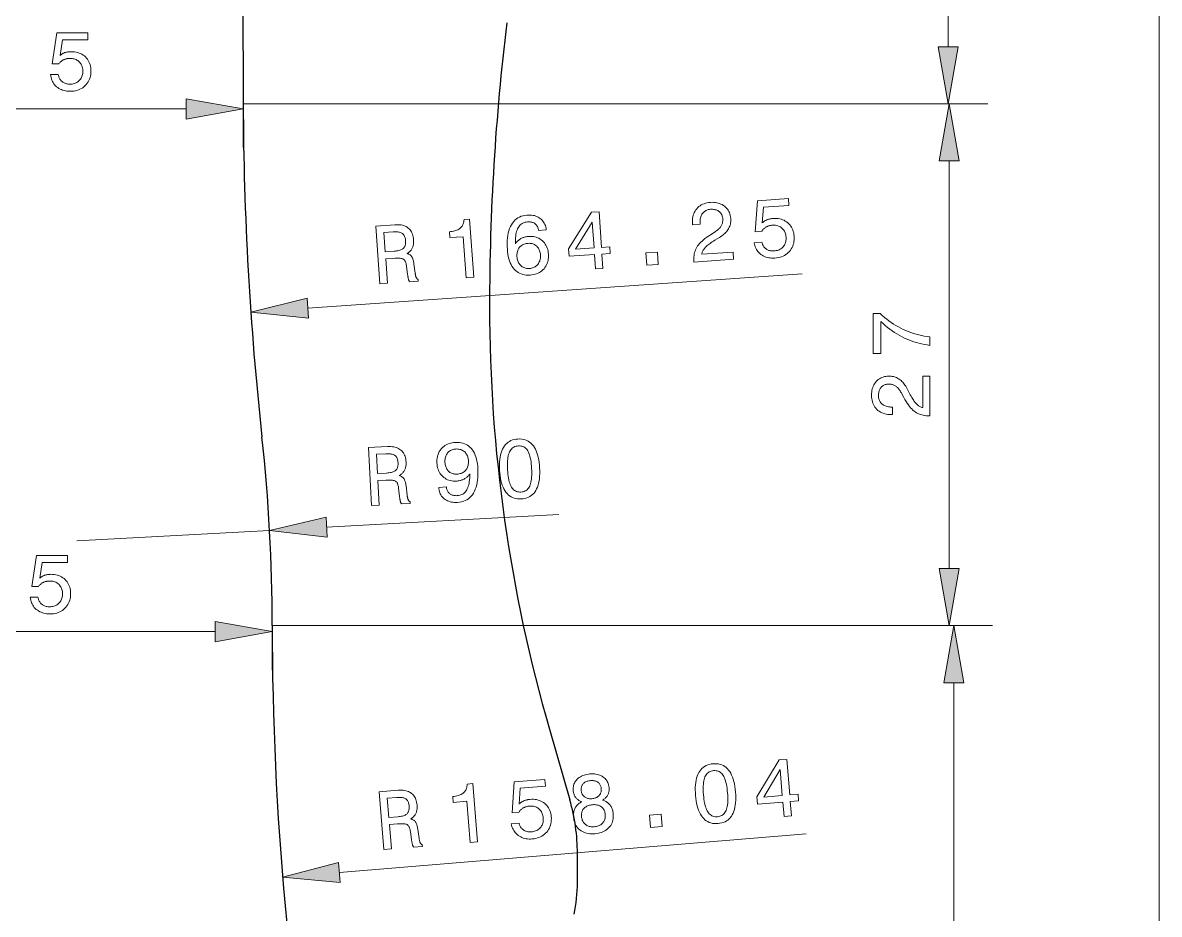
# Model space of a CAD drawing. Extents: x 0 to 297, y 0 to 543.
# Drawn here: x 159.7 to 218.5, y 165.9 to 212 of the extents above; entities that cross this region are included whole.
import ezdxf

# ---------------------------------------------------------------- set-up
doc = ezdxf.new("R2010")
doc.units = 0

msp = doc.modelspace()

# ---------------------------------------------------------------- linework, layer by layer
at = {"color": 7, "lineweight": 13}
for p, q in [((218.505, 137.787), (218.505, 351.878)), ((207.58, 210.787), (207.58, 274.878)), ((171.088, 207.832), (209.58, 207.832)), ((171.088, 207.832), (209.63, 207.832)), ((140.543, 207.564), (168.134, 207.564)), ((207.63, 183.787), (207.63, 204.878)), ((174.428, 197.256), (200.027, 199.032)), ((172.588, 180.832), (209.872, 180.832)), ((172.588, 180.832), (209.63, 180.832)), ((139.043, 180.52), (169.634, 180.52)), ((207.872, 145.787), (207.872, 177.878)), ((176.07, 168.05), (200.229, 170.048))]:
    msp.add_line(p, q, dxfattribs=at)
at = {"color": 7, "lineweight": 30}
msp.add_line((170.838, 277.832), (171.088, 207.832), dxfattribs=at)
at = {"color": 7, "lineweight": 13, "ltscale": 0.056699}
msp.add_line((171.088, 207.832), (171.088, 205.564), dxfattribs=at)
at = {"color": 7, "lineweight": 13, "ltscale": 0.30114}
msp.add_line((175.403, 185.919), (187.431, 186.579), dxfattribs=at)
at = {"color": 7, "lineweight": 13, "ltscale": 0.25}
msp.add_line((162.468, 185.21), (172.453, 185.758), dxfattribs=at)
at = {"color": 7, "lineweight": 13, "ltscale": 0.057806}
msp.add_line((172.588, 180.832), (172.588, 178.52), dxfattribs=at)
at = {"color": 7, "lineweight": 30, "ltscale": 0.095312}
msp.add_line((186.936, 175.472), (187.995, 171.81), dxfattribs=at)
at = {"color": 7, "lineweight": 30, "ltscale": 0.0375}
msp.add_line((188.388, 167.532), (188.388, 169.032), dxfattribs=at)
at = {"color": 7, "lineweight": 13}
for points in [[(161.115, 209.346), (161.516, 209.346), (161.524, 209.301), (161.535, 209.257), (161.548, 209.215), (161.564, 209.176), (161.582, 209.138), (161.603, 209.102), (161.626, 209.069), (161.652, 209.037), (161.68, 209.008), (161.711, 208.981), (161.743, 208.956), (161.778, 208.933), (161.814, 208.913), (161.852, 208.896), (161.892, 208.882), (161.933, 208.87), (161.976, 208.861), (162.021, 208.854), (162.068, 208.85), (162.116, 208.849), (162.176, 208.851), (162.232, 208.856), (162.287, 208.865), (162.339, 208.878), (162.388, 208.895), (162.436, 208.915), (162.481, 208.939), (162.523, 208.966), (162.563, 208.997), (162.601, 209.032), (162.636, 209.07), (162.667, 209.11), (162.695, 209.153), (162.719, 209.198), (162.739, 209.245), (162.755, 209.294), (162.768, 209.346), (162.777, 209.4), (162.783, 209.456), (162.785, 209.515), (162.783, 209.575), (162.777, 209.632), (162.768, 209.687), (162.756, 209.74), (162.739, 209.79), (162.719, 209.837), (162.696, 209.882), (162.669, 209.925), (162.638, 209.965), (162.603, 210.002), (162.566, 210.036), (162.526, 210.067), (162.483, 210.094), (162.438, 210.118), (162.391, 210.138), (162.341, 210.154), (162.289, 210.167), (162.234, 210.176), (162.176, 210.182), (162.116, 210.183), (162.082, 210.183), (162.048, 210.181), (162.014, 210.177), (161.981, 210.172), (161.949, 210.166), (161.917, 210.158), (161.886, 210.149), (161.856, 210.139), (161.826, 210.127), (161.797, 210.114), (161.769, 210.099), (161.741, 210.083), (161.714, 210.066), (161.687, 210.047), (161.662, 210.027), (161.637, 210.006), (161.613, 209.983), (161.59, 209.959), (161.567, 209.934), (161.545, 209.907), (161.201, 209.907), (161.438, 211.497), (163.04, 211.497), (163.04, 211.143), (161.726, 211.143), (161.606, 210.335), (161.628, 210.354), (161.651, 210.371), (161.674, 210.388), (161.699, 210.404), (161.724, 210.419), (161.749, 210.433), (161.776, 210.446), (161.803, 210.458), (161.831, 210.469), (161.86, 210.48), (161.89, 210.489), (161.92, 210.497), (161.951, 210.505), (161.982, 210.511), (162.013, 210.517), (162.046, 210.521), (162.078, 210.525), (162.112, 210.527), (162.145, 210.529), (162.18, 210.529), (162.27, 210.526), (162.357, 210.518), (162.44, 210.504), (162.52, 210.485), (162.596, 210.461), (162.669, 210.43), (162.738, 210.395), (162.803, 210.354), (162.865, 210.307), (162.923, 210.255), (162.976, 210.199), (163.024, 210.139), (163.066, 210.075), (163.103, 210.008), (163.134, 209.938), (163.159, 209.865), (163.179, 209.788), (163.193, 209.707), (163.201, 209.623), (163.204, 209.536), (163.201, 209.443), (163.192, 209.354), (163.177, 209.269), (163.157, 209.187), (163.13, 209.109), (163.097, 209.034), (163.058, 208.963), (163.013, 208.895), (162.963, 208.831), (162.906, 208.771), (162.845, 208.715), (162.779, 208.665), (162.711, 208.621), (162.638, 208.583), (162.563, 208.551), (162.483, 208.525), (162.4, 208.504), (162.313, 208.49), (162.223, 208.481), (162.129, 208.478), (162.046, 208.48), (161.965, 208.487), (161.888, 208.499), (161.813, 208.516), (161.741, 208.538), (161.673, 208.564), (161.607, 208.595), (161.544, 208.631), (161.483, 208.672), (161.426, 208.717), (161.373, 208.766), (161.324, 208.819), (161.281, 208.874), (161.242, 208.933), (161.209, 208.994), (161.18, 209.058), (161.156, 209.126), (161.138, 209.196), (161.124, 209.27)], [(207.059, 210.787), (207.58, 207.832), (208.101, 210.787)], [(168.134, 207.043), (171.088, 207.564), (168.134, 208.085)], [(208.151, 204.878), (207.63, 207.832), (207.109, 204.878)], [(194.414, 199.645), (194.413, 199.657), (194.409, 199.745), (194.409, 199.83), (194.414, 199.912), (194.423, 199.991), (194.436, 200.068), (194.454, 200.143), (194.476, 200.214), (194.502, 200.283), (194.533, 200.349), (194.568, 200.413), (194.608, 200.476), (194.655, 200.539), (194.709, 200.602), (194.769, 200.666), (194.836, 200.729), (194.91, 200.794), (194.99, 200.859), (195.077, 200.924), (195.171, 200.989), (195.271, 201.055), (195.516, 201.211), (195.559, 201.239), (195.599, 201.268), (195.637, 201.297), (195.673, 201.327), (195.705, 201.357), (195.736, 201.387), (195.763, 201.418), (195.788, 201.449), (195.811, 201.481), (195.831, 201.513), (195.849, 201.546), (195.865, 201.58), (195.878, 201.614), (195.889, 201.65), (195.898, 201.687), (195.905, 201.724), (195.91, 201.762), (195.913, 201.802), (195.913, 201.842), (195.911, 201.883), (195.906, 201.93), (195.898, 201.974), (195.887, 202.017), (195.873, 202.057), (195.856, 202.095), (195.835, 202.131), (195.811, 202.166), (195.785, 202.198), (195.755, 202.228), (195.722, 202.256), (195.686, 202.281), (195.648, 202.303), (195.609, 202.323), (195.567, 202.339), (195.523, 202.352), (195.478, 202.362), (195.43, 202.369), (195.38, 202.373), (195.329, 202.374), (195.275, 202.372), (195.222, 202.366), (195.172, 202.357), (195.124, 202.344), (195.078, 202.328), (195.036, 202.308), (194.995, 202.285), (194.958, 202.258), (194.923, 202.228), (194.89, 202.194), (194.86, 202.157), (194.833, 202.116), (194.809, 202.073), (194.789, 202.028), (194.771, 201.98), (194.758, 201.929), (194.747, 201.876), (194.74, 201.82), (194.736, 201.761), (194.736, 201.7), (194.739, 201.637), (194.741, 201.601), (194.35, 201.574), (194.346, 201.635), (194.342, 201.728), (194.344, 201.817), (194.351, 201.903), (194.365, 201.985), (194.383, 202.064), (194.408, 202.139), (194.438, 202.21), (194.474, 202.278), (194.516, 202.343), (194.563, 202.404), (194.615, 202.46), (194.671, 202.511), (194.732, 202.557), (194.797, 202.598), (194.865, 202.633), (194.939, 202.663), (195.016, 202.688), (195.098, 202.707), (195.183, 202.722), (195.273, 202.731), (195.36, 202.734), (195.444, 202.733), (195.525, 202.726), (195.602, 202.714), (195.677, 202.697), (195.749, 202.675), (195.817, 202.647), (195.883, 202.615), (195.945, 202.577), (196.005, 202.534), (196.06, 202.487), (196.11, 202.436), (196.155, 202.382), (196.194, 202.325), (196.229, 202.264), (196.258, 202.2), (196.281, 202.132), (196.3, 202.06), (196.314, 201.986), (196.322, 201.907), (196.324, 201.846), (196.324, 201.786), (196.32, 201.728), (196.312, 201.671), (196.302, 201.615), (196.288, 201.56), (196.271, 201.507), (196.25, 201.455), (196.226, 201.404), (196.199, 201.355), (196.169, 201.307), (196.135, 201.259), (196.098, 201.213), (196.057, 201.168), (196.013, 201.124), (195.965, 201.081), (195.914, 201.039), (195.859, 200.997), (195.801, 200.957), (195.739, 200.918), (195.496, 200.772), (195.429, 200.73), (195.365, 200.689), (195.306, 200.65), (195.251, 200.611), (195.199, 200.573), (195.152, 200.536), (195.109, 200.5), (195.07, 200.465), (195.034, 200.431), (195.003, 200.398), (194.975, 200.365), (194.949, 200.332), (194.925, 200.298), (194.904, 200.264), (194.884, 200.229), (194.867, 200.193), (194.852, 200.157), (194.839, 200.12), (194.828, 200.083), (194.819, 200.045), (196.443, 200.158), (196.469, 199.787)], [(197.533, 200.645), (197.933, 200.673), (197.945, 200.628), (197.959, 200.585), (197.975, 200.544), (197.993, 200.506), (198.014, 200.47), (198.037, 200.436), (198.063, 200.404), (198.09, 200.374), (198.121, 200.347), (198.153, 200.322), (198.187, 200.299), (198.223, 200.279), (198.261, 200.262), (198.3, 200.247), (198.34, 200.236), (198.383, 200.227), (198.426, 200.22), (198.472, 200.217), (198.518, 200.216), (198.567, 200.218), (198.626, 200.224), (198.682, 200.234), (198.736, 200.247), (198.787, 200.263), (198.835, 200.283), (198.881, 200.306), (198.924, 200.333), (198.965, 200.364), (199.003, 200.397), (199.038, 200.435), (199.07, 200.475), (199.098, 200.517), (199.123, 200.561), (199.144, 200.608), (199.16, 200.656), (199.174, 200.707), (199.183, 200.759), (199.188, 200.814), (199.19, 200.87), (199.188, 200.929), (199.182, 200.989), (199.172, 201.046), (199.159, 201.1), (199.143, 201.151), (199.123, 201.2), (199.1, 201.246), (199.074, 201.289), (199.043, 201.33), (199.01, 201.367), (198.973, 201.402), (198.933, 201.434), (198.891, 201.462), (198.847, 201.486), (198.8, 201.507), (198.752, 201.523), (198.701, 201.536), (198.648, 201.545), (198.592, 201.55), (198.534, 201.552), (198.475, 201.55), (198.44, 201.546), (198.406, 201.542), (198.373, 201.536), (198.341, 201.529), (198.309, 201.521), (198.278, 201.511), (198.247, 201.5), (198.218, 201.487), (198.189, 201.473), (198.161, 201.458), (198.133, 201.442), (198.107, 201.424), (198.081, 201.405), (198.056, 201.384), (198.032, 201.362), (198.009, 201.339), (197.986, 201.315), (197.964, 201.29), (197.944, 201.263), (197.924, 201.235), (197.581, 201.211), (197.706, 202.813), (199.305, 202.924), (199.329, 202.57), (198.019, 202.48), (197.955, 201.666), (197.976, 201.686), (197.997, 201.705), (198.019, 201.723), (198.042, 201.741), (198.066, 201.757), (198.091, 201.773), (198.117, 201.788), (198.143, 201.802), (198.17, 201.815), (198.199, 201.827), (198.227, 201.839), (198.257, 201.849), (198.287, 201.859), (198.317, 201.867), (198.349, 201.875), (198.381, 201.882), (198.413, 201.887), (198.446, 201.892), (198.48, 201.896), (198.514, 201.899), (198.604, 201.902), (198.692, 201.9), (198.776, 201.892), (198.856, 201.879), (198.934, 201.859), (199.009, 201.834), (199.08, 201.804), (199.148, 201.767), (199.213, 201.725), (199.274, 201.677), (199.331, 201.624), (199.383, 201.568), (199.43, 201.507), (199.471, 201.443), (199.507, 201.376), (199.537, 201.304), (199.562, 201.228), (199.582, 201.149), (199.596, 201.066), (199.605, 200.979), (199.608, 200.887), (199.605, 200.797), (199.596, 200.711), (199.581, 200.628), (199.56, 200.548), (199.532, 200.471), (199.498, 200.397), (199.458, 200.327), (199.412, 200.259), (199.36, 200.195), (199.302, 200.135), (199.241, 200.081), (199.176, 200.033), (199.106, 199.989), (199.033, 199.952), (198.955, 199.92), (198.874, 199.894), (198.788, 199.873), (198.699, 199.858), (198.605, 199.849), (198.522, 199.846), (198.441, 199.847), (198.363, 199.854), (198.287, 199.865), (198.214, 199.882), (198.144, 199.903), (198.076, 199.93), (198.01, 199.961), (197.948, 199.998), (197.887, 200.039), (197.831, 200.085), (197.779, 200.133), (197.731, 200.186), (197.689, 200.241), (197.651, 200.3), (197.618, 200.363), (197.59, 200.428), (197.566, 200.497), (197.548, 200.57)], [(182.626, 198.827), (182.478, 200.955), (181.78, 200.907), (181.759, 201.212), (181.833, 201.22), (181.904, 201.23), (181.971, 201.242), (182.033, 201.257), (182.091, 201.274), (182.146, 201.293), (182.196, 201.315), (182.241, 201.339), (182.283, 201.365), (182.321, 201.394), (182.355, 201.425), (182.386, 201.459), (182.413, 201.497), (182.437, 201.537), (182.458, 201.581), (182.476, 201.628), (182.491, 201.678), (182.502, 201.73), (182.511, 201.787), (182.516, 201.846), (182.808, 201.866), (183.017, 198.854)], [(186.775, 201.309), (186.38, 201.281), (186.371, 201.326), (186.36, 201.369), (186.346, 201.41), (186.331, 201.448), (186.313, 201.483), (186.294, 201.517), (186.272, 201.548), (186.248, 201.576), (186.222, 201.602), (186.193, 201.626), (186.163, 201.648), (186.13, 201.667), (186.096, 201.683), (186.06, 201.696), (186.022, 201.707), (185.982, 201.716), (185.941, 201.721), (185.897, 201.724), (185.851, 201.725), (185.804, 201.723), (185.74, 201.716), (185.68, 201.704), (185.623, 201.686), (185.569, 201.663), (185.519, 201.636), (185.472, 201.603), (185.429, 201.564), (185.389, 201.521), (185.353, 201.473), (185.32, 201.419), (185.29, 201.36), (185.264, 201.296), (185.241, 201.226), (185.222, 201.151), (185.205, 201.071), (185.192, 200.985), (185.182, 200.894), (185.176, 200.798), (185.173, 200.696), (185.173, 200.589), (185.196, 200.622), (185.221, 200.654), (185.247, 200.684), (185.274, 200.713), (185.303, 200.741), (185.333, 200.767), (185.363, 200.791), (185.396, 200.814), (185.429, 200.836), (185.464, 200.856), (185.499, 200.875), (185.536, 200.892), (185.574, 200.907), (185.612, 200.921), (185.652, 200.933), (185.693, 200.943), (185.734, 200.952), (185.777, 200.959), (185.82, 200.965), (185.865, 200.969), (185.948, 200.972), (186.029, 200.969), (186.107, 200.961), (186.182, 200.947), (186.254, 200.927), (186.324, 200.902), (186.39, 200.871), (186.454, 200.834), (186.515, 200.792), (186.573, 200.744), (186.628, 200.691), (186.677, 200.635), (186.721, 200.574), (186.76, 200.51), (186.794, 200.442), (186.823, 200.37), (186.847, 200.294), (186.866, 200.215), (186.88, 200.131), (186.888, 200.044), (186.892, 199.956), (186.889, 199.872), (186.881, 199.79), (186.866, 199.711), (186.846, 199.635), (186.82, 199.562), (186.788, 199.492), (186.751, 199.425), (186.707, 199.361), (186.658, 199.3), (186.604, 199.243), (186.546, 199.192), (186.484, 199.145), (186.418, 199.104), (186.348, 199.069), (186.275, 199.038), (186.197, 199.013), (186.116, 198.994), (186.031, 198.979), (185.942, 198.97), (185.839, 198.967), (185.741, 198.971), (185.646, 198.983), (185.557, 199.002), (185.471, 199.029), (185.391, 199.064), (185.314, 199.106), (185.242, 199.156), (185.174, 199.213), (185.111, 199.278), (185.053, 199.351), (185, 199.43), (184.951, 199.516), (184.909, 199.609), (184.871, 199.708), (184.838, 199.815), (184.81, 199.928), (184.788, 200.048), (184.771, 200.175), (184.759, 200.309), (184.751, 200.466), (184.749, 200.616), (184.754, 200.76), (184.766, 200.897), (184.784, 201.026), (184.808, 201.149), (184.839, 201.266), (184.876, 201.375), (184.92, 201.478), (184.97, 201.573), (185.026, 201.661), (185.088, 201.741), (185.155, 201.812), (185.227, 201.874), (185.304, 201.928), (185.387, 201.974), (185.476, 202.011), (185.57, 202.04), (185.669, 202.06), (185.773, 202.072), (185.857, 202.075), (185.938, 202.074), (186.015, 202.069), (186.089, 202.059), (186.159, 202.044), (186.226, 202.025), (186.29, 202.001), (186.351, 201.972), (186.408, 201.939), (186.462, 201.902), (186.513, 201.86), (186.559, 201.814), (186.601, 201.765), (186.638, 201.711), (186.672, 201.654), (186.701, 201.592), (186.726, 201.527), (186.747, 201.458), (186.763, 201.385)], [(189.32, 199.291), (189.269, 200.032), (187.954, 199.941), (187.928, 200.319), (189.113, 202.217), (189.504, 202.244), (189.632, 200.404), (190.059, 200.433), (190.083, 200.088), (189.656, 200.059), (189.707, 199.318)], [(178.152, 198.517), (177.944, 201.505), (178.943, 201.575), (179.03, 201.578), (179.112, 201.578), (179.191, 201.572), (179.265, 201.562), (179.336, 201.547), (179.403, 201.528), (179.466, 201.504), (179.525, 201.475), (179.58, 201.442), (179.631, 201.404), (179.678, 201.361), (179.721, 201.314), (179.76, 201.263), (179.794, 201.208), (179.823, 201.148), (179.849, 201.084), (179.87, 201.016), (179.886, 200.944), (179.899, 200.867), (179.907, 200.786), (179.909, 200.737), (179.909, 200.69), (179.907, 200.644), (179.904, 200.6), (179.897, 200.557), (179.889, 200.515), (179.879, 200.475), (179.867, 200.436), (179.852, 200.398), (179.836, 200.362), (179.817, 200.327), (179.796, 200.294), (179.774, 200.262), (179.749, 200.232), (179.722, 200.203), (179.694, 200.176), (179.663, 200.15), (179.63, 200.125), (179.595, 200.102), (179.558, 200.081), (179.591, 200.072), (179.622, 200.063), (179.651, 200.051), (179.678, 200.039), (179.704, 200.025), (179.728, 200.01), (179.75, 199.994), (179.77, 199.976), (179.788, 199.957), (179.805, 199.936), (179.82, 199.914), (179.835, 199.887), (179.849, 199.858), (179.862, 199.825), (179.874, 199.788), (179.885, 199.748), (179.896, 199.705), (179.905, 199.658), (179.914, 199.608), (179.922, 199.555), (179.988, 199.071), (179.992, 199.04), (179.997, 199.012), (180.002, 198.984), (180.007, 198.959), (180.012, 198.935), (180.018, 198.913), (180.024, 198.893), (180.03, 198.874), (180.037, 198.858), (180.044, 198.842), (180.051, 198.828), (180.059, 198.815), (180.067, 198.803), (180.076, 198.791), (180.086, 198.78), (180.096, 198.77), (180.107, 198.761), (180.119, 198.752), (180.131, 198.744), (180.144, 198.737), (180.15, 198.655), (179.697, 198.624), (179.691, 198.634), (179.685, 198.644), (179.678, 198.656), (179.672, 198.669), (179.666, 198.683), (179.661, 198.697), (179.655, 198.713), (179.649, 198.729), (179.644, 198.747), (179.639, 198.766), (179.634, 198.785), (179.629, 198.807), (179.624, 198.829), (179.619, 198.853), (179.614, 198.878), (179.61, 198.905), (179.605, 198.933), (179.6, 198.962), (179.596, 198.992), (179.591, 199.024), (179.544, 199.41), (179.535, 199.466), (179.526, 199.518), (179.515, 199.566), (179.502, 199.609), (179.488, 199.649), (179.473, 199.684), (179.456, 199.715), (179.438, 199.741), (179.418, 199.764), (179.397, 199.782), (179.372, 199.797), (179.341, 199.81), (179.304, 199.821), (179.261, 199.83), (179.212, 199.836), (179.156, 199.84), (179.095, 199.842), (179.027, 199.842), (178.954, 199.839), (178.874, 199.835), (178.464, 199.806), (178.551, 198.544)], [(178.857, 201.201), (178.369, 201.167), (178.438, 200.172), (178.899, 200.204), (178.967, 200.21), (179.03, 200.218), (179.09, 200.228), (179.145, 200.24), (179.195, 200.254), (179.241, 200.27), (179.283, 200.288), (179.32, 200.308), (179.352, 200.33), (179.381, 200.354), (179.405, 200.38), (179.427, 200.41), (179.446, 200.442), (179.462, 200.477), (179.474, 200.515), (179.484, 200.556), (179.491, 200.6), (179.494, 200.646), (179.495, 200.696), (179.493, 200.748), (179.488, 200.8), (179.481, 200.848), (179.471, 200.893), (179.458, 200.935), (179.443, 200.973), (179.425, 201.009), (179.405, 201.041), (179.383, 201.07), (179.358, 201.096), (179.33, 201.118), (179.299, 201.138), (179.265, 201.155), (179.227, 201.17), (179.185, 201.182), (179.139, 201.192), (179.09, 201.199), (179.037, 201.203), (178.981, 201.205), (178.921, 201.204)], [(188.292, 200.311), (189.245, 200.377), (189.152, 201.716)], [(186.472, 200.011), (186.467, 200.068), (186.458, 200.123), (186.446, 200.175), (186.431, 200.224), (186.413, 200.271), (186.392, 200.315), (186.368, 200.357), (186.341, 200.396), (186.311, 200.433), (186.278, 200.467), (186.242, 200.498), (186.205, 200.525), (186.165, 200.548), (186.124, 200.568), (186.082, 200.585), (186.037, 200.597), (185.991, 200.606), (185.942, 200.612), (185.893, 200.614), (185.841, 200.612), (185.783, 200.606), (185.729, 200.597), (185.677, 200.585), (185.628, 200.569), (185.581, 200.55), (185.538, 200.528), (185.497, 200.503), (185.459, 200.474), (185.424, 200.443), (185.391, 200.407), (185.362, 200.369), (185.336, 200.329), (185.314, 200.286), (185.295, 200.241), (185.28, 200.194), (185.268, 200.144), (185.26, 200.092), (185.256, 200.038), (185.254, 199.982), (185.257, 199.923), (185.263, 199.864), (185.271, 199.808), (185.283, 199.754), (185.299, 199.704), (185.317, 199.656), (185.338, 199.61), (185.363, 199.568), (185.39, 199.528), (185.421, 199.491), (185.455, 199.457), (185.492, 199.425), (185.53, 199.398), (185.571, 199.374), (185.614, 199.354), (185.659, 199.338), (185.705, 199.325), (185.755, 199.316), (185.806, 199.31), (185.859, 199.309), (185.914, 199.311), (185.967, 199.316), (186.017, 199.325), (186.065, 199.338), (186.111, 199.354), (186.155, 199.373), (186.196, 199.396), (186.235, 199.423), (186.272, 199.453), (186.306, 199.486), (186.338, 199.523), (186.367, 199.563), (186.393, 199.605), (186.415, 199.648), (186.434, 199.694), (186.449, 199.742), (186.46, 199.792), (186.469, 199.843), (186.473, 199.897), (186.474, 199.953)], [(191.976, 199.476), (191.932, 200.117), (192.527, 200.159), (192.572, 199.517)], [(174.392, 197.776), (171.481, 197.051), (174.464, 196.736)], [(206.63, 195.331), (206.486, 195.352), (206.345, 195.378), (206.205, 195.407), (206.067, 195.441), (205.932, 195.479), (205.798, 195.52), (205.667, 195.566), (205.537, 195.616), (205.409, 195.67), (205.284, 195.728), (205.16, 195.791), (205.037, 195.858), (204.915, 195.929), (204.794, 196.006), (204.674, 196.086), (204.556, 196.172), (204.438, 196.262), (204.321, 196.357), (204.206, 196.456), (204.092, 196.56), (204.092, 194.92), (203.697, 194.92), (203.697, 196.975), (204.056, 196.975), (204.168, 196.875), (204.282, 196.779), (204.397, 196.687), (204.514, 196.599), (204.633, 196.516), (204.754, 196.436), (204.876, 196.361), (205, 196.29), (205.126, 196.224), (205.253, 196.161), (205.382, 196.103), (205.513, 196.049), (205.646, 195.999), (205.781, 195.954), (205.918, 195.912), (206.056, 195.875), (206.197, 195.842), (206.339, 195.813), (206.484, 195.788), (206.63, 195.767)], [(206.63, 191.679), (206.617, 191.679), (206.53, 191.681), (206.445, 191.688), (206.363, 191.698), (206.285, 191.712), (206.209, 191.731), (206.136, 191.754), (206.066, 191.781), (205.999, 191.812), (205.935, 191.847), (205.874, 191.886), (205.814, 191.931), (205.755, 191.982), (205.696, 192.04), (205.636, 192.105), (205.577, 192.176), (205.518, 192.254), (205.459, 192.338), (205.4, 192.43), (205.341, 192.528), (205.283, 192.632), (205.144, 192.887), (205.118, 192.932), (205.093, 192.974), (205.066, 193.014), (205.039, 193.051), (205.012, 193.086), (204.983, 193.118), (204.954, 193.148), (204.925, 193.175), (204.895, 193.2), (204.864, 193.223), (204.833, 193.243), (204.8, 193.261), (204.766, 193.276), (204.732, 193.29), (204.696, 193.302), (204.659, 193.311), (204.621, 193.319), (204.582, 193.324), (204.542, 193.327), (204.501, 193.328), (204.454, 193.326), (204.409, 193.322), (204.366, 193.313), (204.325, 193.302), (204.285, 193.287), (204.248, 193.269), (204.212, 193.248), (204.178, 193.223), (204.146, 193.196), (204.116, 193.165), (204.088, 193.131), (204.063, 193.095), (204.041, 193.057), (204.022, 193.016), (204.006, 192.974), (203.993, 192.929), (203.982, 192.882), (203.975, 192.832), (203.971, 192.781), (203.969, 192.727), (203.971, 192.674), (203.977, 192.623), (203.986, 192.574), (203.999, 192.528), (204.016, 192.484), (204.036, 192.442), (204.06, 192.403), (204.088, 192.366), (204.12, 192.331), (204.155, 192.298), (204.193, 192.268), (204.235, 192.242), (204.279, 192.218), (204.325, 192.198), (204.375, 192.18), (204.427, 192.166), (204.483, 192.155), (204.541, 192.147), (204.601, 192.143), (204.665, 192.141), (204.701, 192.141), (204.701, 191.749), (204.64, 191.749), (204.547, 191.752), (204.458, 191.76), (204.373, 191.773), (204.292, 191.792), (204.215, 191.816), (204.141, 191.846), (204.072, 191.881), (204.007, 191.922), (203.945, 191.968), (203.888, 192.019), (203.835, 192.075), (203.788, 192.134), (203.747, 192.198), (203.711, 192.265), (203.68, 192.337), (203.655, 192.412), (203.636, 192.491), (203.622, 192.573), (203.614, 192.66), (203.611, 192.75), (203.613, 192.837), (203.621, 192.921), (203.633, 193.001), (203.65, 193.077), (203.673, 193.151), (203.7, 193.221), (203.732, 193.287), (203.769, 193.35), (203.811, 193.41), (203.858, 193.466), (203.908, 193.518), (203.962, 193.564), (204.019, 193.605), (204.079, 193.641), (204.143, 193.671), (204.209, 193.695), (204.278, 193.715), (204.351, 193.728), (204.426, 193.736), (204.505, 193.739), (204.566, 193.738), (204.626, 193.733), (204.684, 193.725), (204.74, 193.714), (204.795, 193.699), (204.849, 193.681), (204.901, 193.661), (204.951, 193.637), (205, 193.609), (205.048, 193.579), (205.094, 193.545), (205.138, 193.508), (205.182, 193.468), (205.224, 193.424), (205.265, 193.377), (205.305, 193.326), (205.343, 193.272), (205.381, 193.215), (205.417, 193.154), (205.451, 193.09), (205.58, 192.837), (205.617, 192.767), (205.654, 192.701), (205.689, 192.639), (205.724, 192.581), (205.759, 192.527), (205.792, 192.477), (205.825, 192.432), (205.857, 192.39), (205.889, 192.353), (205.919, 192.319), (205.95, 192.289), (205.982, 192.261), (206.014, 192.235), (206.047, 192.211), (206.08, 192.189), (206.114, 192.169), (206.149, 192.152), (206.185, 192.136), (206.222, 192.123), (206.259, 192.112), (206.259, 193.739), (206.63, 193.739)], [(177.728, 187.048), (177.564, 190.04), (178.564, 190.094), (178.65, 190.097), (178.733, 190.095), (178.811, 190.088), (178.886, 190.077), (178.956, 190.061), (179.023, 190.041), (179.085, 190.016), (179.144, 189.986), (179.199, 189.952), (179.249, 189.913), (179.296, 189.87), (179.338, 189.823), (179.376, 189.771), (179.409, 189.715), (179.438, 189.655), (179.462, 189.591), (179.482, 189.523), (179.498, 189.45), (179.509, 189.373), (179.516, 189.292), (179.517, 189.243), (179.517, 189.196), (179.514, 189.15), (179.51, 189.106), (179.503, 189.063), (179.494, 189.021), (179.484, 188.981), (179.471, 188.942), (179.456, 188.905), (179.439, 188.869), (179.419, 188.835), (179.398, 188.802), (179.375, 188.77), (179.35, 188.74), (179.323, 188.712), (179.294, 188.685), (179.263, 188.659), (179.229, 188.635), (179.194, 188.613), (179.157, 188.592), (179.19, 188.583), (179.22, 188.573), (179.249, 188.561), (179.276, 188.548), (179.302, 188.534), (179.325, 188.519), (179.347, 188.502), (179.367, 188.484), (179.385, 188.465), (179.402, 188.444), (179.417, 188.421), (179.431, 188.394), (179.444, 188.365), (179.457, 188.331), (179.469, 188.295), (179.479, 188.255), (179.489, 188.211), (179.498, 188.164), (179.506, 188.114), (179.514, 188.06), (179.572, 187.576), (179.576, 187.545), (179.58, 187.516), (179.585, 187.489), (179.589, 187.464), (179.595, 187.44), (179.6, 187.418), (179.606, 187.397), (179.612, 187.379), (179.618, 187.362), (179.624, 187.347), (179.631, 187.333), (179.639, 187.319), (179.647, 187.307), (179.656, 187.295), (179.666, 187.284), (179.676, 187.274), (179.687, 187.264), (179.698, 187.255), (179.71, 187.247), (179.723, 187.24), (179.728, 187.158), (179.275, 187.133), (179.269, 187.143), (179.263, 187.154), (179.257, 187.166), (179.251, 187.178), (179.245, 187.192), (179.239, 187.207), (179.234, 187.223), (179.229, 187.239), (179.224, 187.257), (179.219, 187.276), (179.214, 187.296), (179.209, 187.317), (179.205, 187.339), (179.2, 187.363), (179.196, 187.388), (179.191, 187.415), (179.187, 187.443), (179.183, 187.472), (179.179, 187.503), (179.175, 187.535), (179.133, 187.921), (179.125, 187.978), (179.117, 188.03), (179.106, 188.078), (179.094, 188.121), (179.081, 188.161), (179.066, 188.196), (179.05, 188.227), (179.032, 188.254), (179.013, 188.277), (178.992, 188.296), (178.967, 188.311), (178.936, 188.325), (178.899, 188.336), (178.856, 188.345), (178.807, 188.352), (178.752, 188.357), (178.69, 188.36), (178.623, 188.361), (178.549, 188.359), (178.469, 188.356), (178.059, 188.333), (178.128, 187.07)], [(181.208, 187.982), (181.603, 188.004), (181.609, 187.96), (181.618, 187.918), (181.628, 187.879), (181.642, 187.841), (181.658, 187.806), (181.676, 187.773), (181.697, 187.741), (181.721, 187.712), (181.747, 187.686), (181.775, 187.661), (181.806, 187.638), (181.839, 187.619), (181.873, 187.602), (181.91, 187.587), (181.948, 187.575), (181.988, 187.566), (182.031, 187.56), (182.075, 187.556), (182.121, 187.554), (182.168, 187.556), (182.232, 187.562), (182.293, 187.573), (182.35, 187.59), (182.404, 187.612), (182.455, 187.639), (182.502, 187.671), (182.546, 187.708), (182.586, 187.751), (182.623, 187.799), (182.657, 187.852), (182.687, 187.91), (182.714, 187.974), (182.738, 188.043), (182.759, 188.118), (182.777, 188.198), (182.791, 188.284), (182.802, 188.375), (182.81, 188.471), (182.815, 188.573), (182.816, 188.681), (182.792, 188.647), (182.767, 188.615), (182.741, 188.585), (182.713, 188.556), (182.684, 188.529), (182.654, 188.503), (182.623, 188.479), (182.591, 188.456), (182.557, 188.435), (182.523, 188.415), (182.487, 188.397), (182.45, 188.381), (182.412, 188.366), (182.374, 188.353), (182.334, 188.342), (182.294, 188.332), (182.253, 188.324), (182.21, 188.317), (182.167, 188.312), (182.123, 188.309), (182.039, 188.307), (181.959, 188.311), (181.881, 188.32), (181.806, 188.335), (181.734, 188.356), (181.665, 188.382), (181.599, 188.414), (181.535, 188.452), (181.475, 188.495), (181.418, 188.544), (181.364, 188.597), (181.316, 188.655), (181.272, 188.716), (181.234, 188.78), (181.201, 188.849), (181.173, 188.921), (181.151, 188.997), (181.133, 189.077), (181.12, 189.161), (181.113, 189.248), (181.111, 189.336), (181.115, 189.421), (181.124, 189.503), (181.14, 189.582), (181.161, 189.658), (181.188, 189.731), (181.221, 189.8), (181.259, 189.867), (181.304, 189.93), (181.354, 189.991), (181.409, 190.047), (181.468, 190.098), (181.531, 190.143), (181.597, 190.183), (181.667, 190.218), (181.741, 190.247), (181.819, 190.271), (181.9, 190.289), (181.985, 190.302), (182.075, 190.31), (182.177, 190.312), (182.275, 190.306), (182.369, 190.293), (182.458, 190.273), (182.542, 190.244), (182.622, 190.209), (182.698, 190.165), (182.769, 190.114), (182.836, 190.056), (182.898, 189.99), (182.955, 189.917), (183.007, 189.837), (183.053, 189.75), (183.095, 189.657), (183.131, 189.557), (183.162, 189.45), (183.188, 189.336), (183.209, 189.216), (183.224, 189.089), (183.234, 188.955), (183.24, 188.796), (183.239, 188.645), (183.232, 188.501), (183.219, 188.363), (183.199, 188.233), (183.173, 188.111), (183.141, 187.995), (183.102, 187.886), (183.057, 187.785), (183.006, 187.69), (182.948, 187.604), (182.885, 187.526), (182.817, 187.456), (182.743, 187.395), (182.664, 187.342), (182.579, 187.298), (182.488, 187.262), (182.392, 187.235), (182.291, 187.216), (182.183, 187.206), (182.1, 187.204), (182.02, 187.206), (181.943, 187.213), (181.869, 187.225), (181.798, 187.241), (181.731, 187.263), (181.667, 187.288), (181.606, 187.319), (181.548, 187.354), (181.493, 187.394), (181.443, 187.438), (181.397, 187.485), (181.356, 187.536), (181.32, 187.59), (181.289, 187.647), (181.263, 187.707), (181.242, 187.771), (181.226, 187.838), (181.214, 187.909)], [(184.357, 188.877), (184.352, 189.026), (184.352, 189.167), (184.358, 189.302), (184.37, 189.429), (184.387, 189.55), (184.41, 189.663), (184.439, 189.77), (184.473, 189.87), (184.513, 189.963), (184.559, 190.048), (184.611, 190.127), (184.667, 190.197), (184.729, 190.261), (184.796, 190.316), (184.869, 190.364), (184.946, 190.404), (185.029, 190.436), (185.118, 190.461), (185.211, 190.478), (185.31, 190.487), (185.41, 190.489), (185.506, 190.482), (185.596, 190.468), (185.683, 190.445), (185.765, 190.414), (185.842, 190.374), (185.914, 190.327), (185.983, 190.272), (186.046, 190.208), (186.105, 190.136), (186.16, 190.056), (186.209, 189.969), (186.254, 189.874), (186.293, 189.771), (186.328, 189.66), (186.359, 189.542), (186.384, 189.416), (186.404, 189.282), (186.42, 189.14), (186.431, 188.991), (186.436, 188.841), (186.436, 188.699), (186.431, 188.564), (186.419, 188.437), (186.402, 188.316), (186.379, 188.203), (186.351, 188.096), (186.317, 187.997), (186.277, 187.905), (186.232, 187.821), (186.181, 187.743), (186.125, 187.673), (186.063, 187.611), (185.996, 187.556), (185.924, 187.509), (185.846, 187.47), (185.762, 187.438), (185.674, 187.413), (185.58, 187.396), (185.48, 187.387), (185.381, 187.385), (185.286, 187.392), (185.195, 187.407), (185.109, 187.43), (185.028, 187.461), (184.951, 187.5), (184.878, 187.547), (184.809, 187.603), (184.745, 187.666), (184.686, 187.738), (184.631, 187.818), (184.581, 187.905), (184.536, 188), (184.496, 188.102), (184.46, 188.212), (184.43, 188.33), (184.404, 188.455), (184.384, 188.588), (184.368, 188.729)], [(184.77, 188.9), (184.778, 188.779), (184.789, 188.666), (184.802, 188.559), (184.818, 188.459), (184.837, 188.366), (184.859, 188.279), (184.883, 188.2), (184.91, 188.127), (184.939, 188.061), (184.971, 188.002), (185.006, 187.949), (185.044, 187.902), (185.086, 187.861), (185.13, 187.826), (185.177, 187.797), (185.228, 187.774), (185.281, 187.756), (185.338, 187.745), (185.398, 187.74), (185.461, 187.74), (185.523, 187.747), (185.583, 187.758), (185.638, 187.776), (185.689, 187.798), (185.737, 187.827), (185.781, 187.86), (185.821, 187.9), (185.857, 187.944), (185.889, 187.995), (185.918, 188.05), (185.942, 188.112), (185.964, 188.181), (185.982, 188.256), (185.997, 188.338), (186.009, 188.426), (186.017, 188.521), (186.022, 188.623), (186.023, 188.731), (186.021, 188.846), (186.016, 188.968), (186.008, 189.09), (185.997, 189.205), (185.984, 189.313), (185.968, 189.414), (185.949, 189.507), (185.928, 189.594), (185.905, 189.674), (185.878, 189.747), (185.849, 189.813), (185.818, 189.871), (185.783, 189.924), (185.746, 189.97), (185.705, 190.01), (185.661, 190.045), (185.614, 190.074), (185.563, 190.097), (185.51, 190.114), (185.453, 190.125), (185.393, 190.13), (185.33, 190.13), (185.267, 190.123), (185.208, 190.111), (185.153, 190.094), (185.102, 190.071), (185.054, 190.042), (185.01, 190.008), (184.97, 189.969), (184.934, 189.923), (184.901, 189.873), (184.872, 189.816), (184.846, 189.754), (184.824, 189.685), (184.806, 189.61), (184.79, 189.528), (184.778, 189.439), (184.77, 189.344), (184.765, 189.243), (184.763, 189.135), (184.765, 189.021)], [(178.472, 189.722), (177.984, 189.695), (178.039, 188.7), (178.5, 188.725), (178.568, 188.73), (178.631, 188.737), (178.691, 188.746), (178.746, 188.757), (178.796, 188.77), (178.843, 188.785), (178.884, 188.803), (178.922, 188.822), (178.955, 188.844), (178.984, 188.868), (179.009, 188.894), (179.031, 188.923), (179.05, 188.955), (179.066, 188.99), (179.079, 189.027), (179.09, 189.068), (179.097, 189.112), (179.102, 189.158), (179.103, 189.208), (179.102, 189.26), (179.097, 189.312), (179.091, 189.36), (179.081, 189.405), (179.069, 189.447), (179.055, 189.486), (179.038, 189.522), (179.018, 189.554), (178.996, 189.584), (178.971, 189.61), (178.944, 189.633), (178.913, 189.653), (178.879, 189.671), (178.841, 189.686), (178.8, 189.699), (178.754, 189.709), (178.705, 189.716), (178.653, 189.722), (178.596, 189.724), (178.536, 189.724)], [(181.53, 189.275), (181.534, 189.218), (181.542, 189.164), (181.553, 189.112), (181.567, 189.063), (181.584, 189.016), (181.604, 188.972), (181.628, 188.93), (181.654, 188.891), (181.683, 188.854), (181.716, 188.82), (181.751, 188.789), (181.788, 188.761), (181.827, 188.737), (181.868, 188.717), (181.91, 188.7), (181.955, 188.687), (182.001, 188.677), (182.049, 188.671), (182.1, 188.668), (182.152, 188.67), (182.209, 188.674), (182.264, 188.683), (182.316, 188.694), (182.366, 188.709), (182.412, 188.727), (182.456, 188.748), (182.497, 188.773), (182.536, 188.801), (182.571, 188.832), (182.604, 188.866), (182.634, 188.904), (182.661, 188.943), (182.684, 188.986), (182.703, 189.03), (182.719, 189.077), (182.731, 189.126), (182.74, 189.177), (182.746, 189.231), (182.748, 189.288), (182.746, 189.346), (182.741, 189.405), (182.733, 189.461), (182.722, 189.515), (182.707, 189.566), (182.689, 189.614), (182.668, 189.66), (182.644, 189.703), (182.617, 189.743), (182.586, 189.781), (182.552, 189.816), (182.516, 189.848), (182.477, 189.876), (182.437, 189.9), (182.394, 189.921), (182.349, 189.938), (182.302, 189.952), (182.253, 189.962), (182.202, 189.968), (182.149, 189.97), (182.093, 189.969), (182.04, 189.964), (181.99, 189.956), (181.942, 189.944), (181.896, 189.929), (181.852, 189.91), (181.811, 189.888), (181.772, 189.862), (181.735, 189.833), (181.701, 189.8), (181.669, 189.763), (181.639, 189.724), (181.613, 189.682), (181.591, 189.639), (181.572, 189.593), (181.556, 189.546), (181.544, 189.496), (181.535, 189.444), (181.53, 189.39), (181.528, 189.334)], [(175.375, 186.44), (172.453, 185.758), (175.432, 185.399)], [(160.064, 182.302), (160.464, 182.302), (160.473, 182.256), (160.483, 182.213), (160.497, 182.171), (160.513, 182.131), (160.531, 182.094), (160.552, 182.058), (160.575, 182.025), (160.6, 181.993), (160.629, 181.964), (160.659, 181.936), (160.692, 181.911), (160.726, 181.889), (160.763, 181.869), (160.801, 181.852), (160.84, 181.838), (160.882, 181.826), (160.925, 181.816), (160.97, 181.81), (161.017, 181.806), (161.065, 181.805), (161.124, 181.806), (161.181, 181.812), (161.235, 181.821), (161.287, 181.834), (161.337, 181.85), (161.384, 181.871), (161.429, 181.894), (161.472, 181.922), (161.512, 181.953), (161.55, 181.988), (161.585, 182.026), (161.616, 182.066), (161.643, 182.108), (161.667, 182.153), (161.688, 182.2), (161.704, 182.25), (161.717, 182.302), (161.726, 182.356), (161.732, 182.412), (161.733, 182.471), (161.732, 182.531), (161.726, 182.588), (161.717, 182.643), (161.704, 182.695), (161.688, 182.745), (161.668, 182.793), (161.645, 182.838), (161.617, 182.88), (161.586, 182.92), (161.552, 182.958), (161.515, 182.992), (161.475, 183.023), (161.432, 183.05), (161.387, 183.074), (161.34, 183.094), (161.29, 183.11), (161.237, 183.123), (161.182, 183.132), (161.125, 183.137), (161.065, 183.139), (161.03, 183.138), (160.996, 183.136), (160.963, 183.133), (160.93, 183.128), (160.898, 183.122), (160.866, 183.114), (160.835, 183.105), (160.805, 183.095), (160.775, 183.083), (160.746, 183.07), (160.717, 183.055), (160.689, 183.039), (160.662, 183.022), (160.636, 183.003), (160.61, 182.983), (160.586, 182.962), (160.562, 182.939), (160.538, 182.915), (160.516, 182.89), (160.494, 182.863), (160.15, 182.863), (160.386, 184.452), (161.988, 184.452), (161.988, 184.098), (160.675, 184.098), (160.555, 183.291), (160.577, 183.309), (160.599, 183.327), (160.623, 183.344), (160.647, 183.36), (160.672, 183.374), (160.698, 183.388), (160.724, 183.401), (160.752, 183.414), (160.78, 183.425), (160.809, 183.435), (160.838, 183.445), (160.869, 183.453), (160.899, 183.461), (160.93, 183.467), (160.962, 183.472), (160.994, 183.477), (161.027, 183.48), (161.06, 183.483), (161.094, 183.484), (161.128, 183.485), (161.219, 183.482), (161.306, 183.474), (161.389, 183.46), (161.469, 183.441), (161.545, 183.416), (161.617, 183.386), (161.686, 183.351), (161.752, 183.309), (161.813, 183.263), (161.871, 183.211), (161.925, 183.154), (161.973, 183.094), (162.015, 183.031), (162.052, 182.964), (162.083, 182.894), (162.108, 182.82), (162.128, 182.743), (162.142, 182.663), (162.15, 182.579), (162.153, 182.492), (162.15, 182.399), (162.141, 182.31), (162.126, 182.225), (162.105, 182.143), (162.078, 182.064), (162.045, 181.99), (162.007, 181.919), (161.962, 181.851), (161.911, 181.787), (161.855, 181.727), (161.793, 181.671), (161.728, 181.621), (161.659, 181.577), (161.587, 181.539), (161.511, 181.507), (161.432, 181.48), (161.349, 181.46), (161.262, 181.445), (161.172, 181.436), (161.078, 181.434), (160.994, 181.436), (160.914, 181.443), (160.836, 181.455), (160.762, 181.472), (160.69, 181.493), (160.621, 181.52), (160.555, 181.551), (160.492, 181.587), (160.432, 181.627), (160.375, 181.673), (160.321, 181.722), (160.273, 181.775), (160.229, 181.83), (160.191, 181.888), (160.157, 181.95), (160.129, 182.014), (160.105, 182.082), (160.086, 182.152), (160.072, 182.226)], [(207.109, 183.787), (207.63, 180.832), (208.151, 183.787)], [(169.634, 179.999), (172.588, 180.52), (169.634, 181.041)], [(208.393, 177.878), (207.872, 180.832), (207.351, 177.878)], [(194.501, 172.046), (194.491, 172.194), (194.487, 172.336), (194.49, 172.47), (194.498, 172.598), (194.512, 172.719), (194.531, 172.834), (194.557, 172.941), (194.589, 173.042), (194.626, 173.135), (194.67, 173.222), (194.719, 173.302), (194.774, 173.375), (194.834, 173.439), (194.899, 173.497), (194.97, 173.546), (195.047, 173.589), (195.129, 173.623), (195.217, 173.65), (195.31, 173.67), (195.408, 173.682), (195.508, 173.687), (195.604, 173.683), (195.695, 173.67), (195.782, 173.65), (195.865, 173.621), (195.943, 173.584), (196.017, 173.539), (196.087, 173.485), (196.152, 173.423), (196.213, 173.353), (196.269, 173.275), (196.321, 173.189), (196.369, 173.095), (196.411, 172.993), (196.449, 172.884), (196.483, 172.766), (196.511, 172.641), (196.536, 172.507), (196.555, 172.366), (196.57, 172.217), (196.58, 172.068), (196.584, 171.926), (196.582, 171.791), (196.574, 171.663), (196.56, 171.542), (196.541, 171.428), (196.515, 171.321), (196.484, 171.221), (196.447, 171.128), (196.404, 171.042), (196.355, 170.963), (196.301, 170.892), (196.241, 170.828), (196.176, 170.771), (196.104, 170.722), (196.028, 170.68), (195.945, 170.646), (195.857, 170.619), (195.763, 170.6), (195.664, 170.587), (195.565, 170.583), (195.47, 170.587), (195.379, 170.599), (195.293, 170.62), (195.21, 170.649), (195.132, 170.686), (195.058, 170.731), (194.988, 170.785), (194.922, 170.846), (194.861, 170.917), (194.804, 170.995), (194.751, 171.08), (194.703, 171.174), (194.66, 171.275), (194.622, 171.384), (194.588, 171.501), (194.559, 171.626), (194.535, 171.758), (194.516, 171.898)], [(199.082, 170.957), (199.021, 171.696), (197.707, 171.588), (197.676, 171.966), (198.836, 173.879), (199.227, 173.911), (199.379, 172.073), (199.805, 172.108), (199.834, 171.764), (199.407, 171.728), (199.468, 170.989)], [(188.616, 171.712), (188.576, 171.727), (188.537, 171.744), (188.501, 171.763), (188.467, 171.783), (188.434, 171.804), (188.403, 171.827), (188.374, 171.851), (188.348, 171.877), (188.322, 171.904), (188.299, 171.933), (188.278, 171.963), (188.258, 171.995), (188.241, 172.029), (188.225, 172.064), (188.211, 172.1), (188.199, 172.138), (188.188, 172.178), (188.18, 172.22), (188.173, 172.263), (188.169, 172.307), (188.166, 172.375), (188.168, 172.44), (188.176, 172.503), (188.189, 172.564), (188.207, 172.623), (188.231, 172.68), (188.26, 172.734), (188.295, 172.787), (188.335, 172.837), (188.38, 172.885), (188.43, 172.93), (188.483, 172.971), (188.54, 173.008), (188.6, 173.041), (188.663, 173.07), (188.73, 173.095), (188.801, 173.116), (188.875, 173.133), (188.953, 173.146), (189.034, 173.155), (189.115, 173.16), (189.194, 173.16), (189.27, 173.155), (189.344, 173.146), (189.414, 173.133), (189.481, 173.114), (189.546, 173.092), (189.608, 173.064), (189.667, 173.033), (189.723, 172.996), (189.775, 172.956), (189.822, 172.913), (189.864, 172.867), (189.902, 172.818), (189.934, 172.766), (189.962, 172.711), (189.985, 172.653), (190.003, 172.592), (190.016, 172.528), (190.024, 172.461), (190.027, 172.415), (190.027, 172.372), (190.026, 172.329), (190.023, 172.288), (190.017, 172.248), (190.01, 172.209), (190, 172.172), (189.989, 172.136), (189.975, 172.101), (189.959, 172.068), (189.941, 172.036), (189.921, 172.005), (189.899, 171.975), (189.875, 171.947), (189.848, 171.919), (189.82, 171.893), (189.789, 171.868), (189.756, 171.844), (189.72, 171.821), (189.683, 171.8), (189.733, 171.784), (189.78, 171.767), (189.825, 171.747), (189.868, 171.725), (189.908, 171.701), (189.947, 171.674), (189.983, 171.646), (190.017, 171.615), (190.048, 171.582), (190.077, 171.547), (190.104, 171.51), (190.129, 171.471), (190.151, 171.43), (190.171, 171.387), (190.189, 171.342), (190.204, 171.295), (190.217, 171.246), (190.227, 171.196), (190.235, 171.143), (190.241, 171.089), (190.245, 171.004), (190.244, 170.923), (190.236, 170.844), (190.223, 170.768), (190.204, 170.696), (190.178, 170.626), (190.147, 170.56), (190.111, 170.496), (190.068, 170.436), (190.02, 170.379), (189.966, 170.325), (189.908, 170.277), (189.846, 170.233), (189.779, 170.194), (189.708, 170.159), (189.633, 170.13), (189.554, 170.105), (189.47, 170.085), (189.382, 170.07), (189.29, 170.06), (189.197, 170.055), (189.107, 170.055), (189.022, 170.061), (188.939, 170.073), (188.86, 170.089), (188.785, 170.111), (188.713, 170.139), (188.645, 170.172), (188.58, 170.211), (188.518, 170.255), (188.461, 170.303), (188.409, 170.356), (188.363, 170.412), (188.322, 170.473), (188.286, 170.537), (188.255, 170.606), (188.229, 170.678), (188.209, 170.754), (188.194, 170.834), (188.184, 170.919), (188.181, 170.973), (188.18, 171.027), (188.182, 171.078), (188.187, 171.128), (188.194, 171.177), (188.204, 171.224), (188.217, 171.27), (188.232, 171.314), (188.25, 171.356), (188.27, 171.397), (188.294, 171.437), (188.319, 171.475), (188.347, 171.51), (188.378, 171.544), (188.411, 171.577), (188.447, 171.607), (188.485, 171.636), (188.526, 171.663), (188.57, 171.688)], [(194.912, 172.08), (194.924, 171.96), (194.938, 171.847), (194.954, 171.74), (194.973, 171.641), (194.995, 171.548), (195.018, 171.462), (195.045, 171.384), (195.074, 171.312), (195.105, 171.246), (195.139, 171.188), (195.175, 171.136), (195.214, 171.09), (195.257, 171.051), (195.302, 171.017), (195.35, 170.989), (195.401, 170.967), (195.455, 170.952), (195.512, 170.942), (195.572, 170.938), (195.635, 170.94), (195.698, 170.948), (195.756, 170.962), (195.811, 170.981), (195.862, 171.005), (195.909, 171.034), (195.952, 171.069), (195.991, 171.11), (196.025, 171.155), (196.056, 171.207), (196.083, 171.263), (196.106, 171.326), (196.126, 171.395), (196.142, 171.47), (196.155, 171.552), (196.164, 171.641), (196.169, 171.736), (196.171, 171.838), (196.17, 171.946), (196.165, 172.061), (196.156, 172.183), (196.145, 172.305), (196.131, 172.419), (196.114, 172.527), (196.096, 172.627), (196.075, 172.72), (196.051, 172.807), (196.025, 172.886), (195.997, 172.958), (195.966, 173.023), (195.933, 173.08), (195.897, 173.132), (195.858, 173.177), (195.816, 173.216), (195.771, 173.25), (195.723, 173.277), (195.672, 173.299), (195.618, 173.314), (195.561, 173.324), (195.501, 173.327), (195.438, 173.325), (195.375, 173.317), (195.317, 173.304), (195.262, 173.285), (195.212, 173.26), (195.165, 173.23), (195.122, 173.195), (195.083, 173.154), (195.048, 173.108), (195.016, 173.056), (194.989, 172.999), (194.965, 172.936), (194.945, 172.867), (194.928, 172.791), (194.915, 172.708), (194.906, 172.62), (194.9, 172.525), (194.898, 172.423), (194.899, 172.315), (194.904, 172.201)], [(198.04, 171.962), (198.992, 172.041), (198.881, 173.379)], [(182.832, 169.613), (182.656, 171.739), (181.959, 171.681), (181.934, 171.986), (182.008, 171.995), (182.079, 172.006), (182.145, 172.019), (182.208, 172.035), (182.266, 172.052), (182.319, 172.072), (182.369, 172.095), (182.415, 172.119), (182.456, 172.146), (182.493, 172.175), (182.527, 172.207), (182.557, 172.242), (182.584, 172.28), (182.608, 172.32), (182.629, 172.364), (182.646, 172.411), (182.66, 172.461), (182.67, 172.514), (182.678, 172.571), (182.682, 172.63), (182.974, 172.654), (183.223, 169.645)], [(184.965, 170.574), (185.365, 170.607), (185.377, 170.562), (185.391, 170.52), (185.408, 170.479), (185.427, 170.441), (185.448, 170.405), (185.472, 170.371), (185.498, 170.34), (185.526, 170.31), (185.556, 170.283), (185.589, 170.259), (185.624, 170.236), (185.66, 170.217), (185.698, 170.2), (185.737, 170.186), (185.778, 170.175), (185.82, 170.167), (185.864, 170.161), (185.909, 170.158), (185.956, 170.158), (186.005, 170.161), (186.063, 170.168), (186.119, 170.178), (186.173, 170.191), (186.224, 170.208), (186.272, 170.229), (186.317, 170.253), (186.36, 170.28), (186.4, 170.311), (186.438, 170.346), (186.473, 170.384), (186.504, 170.424), (186.532, 170.467), (186.556, 170.511), (186.576, 170.558), (186.592, 170.607), (186.605, 170.657), (186.613, 170.71), (186.618, 170.765), (186.619, 170.821), (186.616, 170.88), (186.609, 170.939), (186.599, 170.996), (186.585, 171.05), (186.568, 171.101), (186.548, 171.15), (186.524, 171.195), (186.497, 171.238), (186.466, 171.278), (186.432, 171.316), (186.395, 171.35), (186.355, 171.382), (186.312, 171.409), (186.268, 171.433), (186.221, 171.452), (186.172, 171.468), (186.121, 171.48), (186.067, 171.489), (186.012, 171.493), (185.954, 171.494), (185.895, 171.491), (185.86, 171.487), (185.826, 171.482), (185.793, 171.476), (185.761, 171.469), (185.729, 171.46), (185.698, 171.449), (185.668, 171.438), (185.639, 171.425), (185.61, 171.411), (185.582, 171.395), (185.555, 171.378), (185.528, 171.36), (185.503, 171.341), (185.478, 171.32), (185.454, 171.298), (185.431, 171.275), (185.409, 171.25), (185.388, 171.224), (185.367, 171.197), (185.348, 171.168), (185.005, 171.14), (185.11, 172.744), (186.707, 172.876), (186.736, 172.523), (185.427, 172.415), (185.374, 171.6), (185.394, 171.62), (185.415, 171.64), (185.437, 171.658), (185.46, 171.676), (185.484, 171.693), (185.508, 171.709), (185.533, 171.724), (185.56, 171.739), (185.587, 171.752), (185.615, 171.765), (185.644, 171.777), (185.673, 171.788), (185.703, 171.798), (185.733, 171.807), (185.764, 171.815), (185.796, 171.822), (185.828, 171.828), (185.861, 171.833), (185.895, 171.837), (185.929, 171.841), (186.02, 171.845), (186.107, 171.844), (186.191, 171.838), (186.272, 171.825), (186.35, 171.807), (186.425, 171.783), (186.496, 171.753), (186.565, 171.717), (186.63, 171.676), (186.692, 171.629), (186.75, 171.577), (186.803, 171.521), (186.85, 171.461), (186.892, 171.398), (186.929, 171.33), (186.96, 171.259), (186.986, 171.184), (187.007, 171.105), (187.022, 171.022), (187.032, 170.935), (187.037, 170.843), (187.035, 170.753), (187.027, 170.667), (187.013, 170.584), (186.993, 170.503), (186.966, 170.426), (186.934, 170.352), (186.895, 170.281), (186.849, 170.213), (186.798, 170.148), (186.741, 170.088), (186.68, 170.033), (186.616, 169.983), (186.547, 169.939), (186.474, 169.901), (186.397, 169.868), (186.316, 169.841), (186.23, 169.819), (186.141, 169.803), (186.048, 169.792), (185.964, 169.788), (185.884, 169.788), (185.805, 169.794), (185.73, 169.804), (185.656, 169.82), (185.586, 169.84), (185.517, 169.866), (185.451, 169.896), (185.388, 169.932), (185.327, 169.973), (185.27, 170.017), (185.217, 170.066), (185.169, 170.117), (185.126, 170.172), (185.088, 170.231), (185.054, 170.293), (185.025, 170.358), (185, 170.427), (184.981, 170.499)], [(188.581, 172.307), (188.586, 172.266), (188.594, 172.226), (188.604, 172.187), (188.617, 172.151), (188.633, 172.117), (188.651, 172.085), (188.672, 172.054), (188.696, 172.026), (188.722, 171.999), (188.752, 171.975), (188.783, 171.952), (188.816, 171.933), (188.851, 171.916), (188.887, 171.902), (188.925, 171.891), (188.964, 171.882), (189.006, 171.876), (189.049, 171.873), (189.093, 171.873), (189.139, 171.876), (189.186, 171.881), (189.23, 171.888), (189.272, 171.898), (189.312, 171.911), (189.35, 171.926), (189.386, 171.943), (189.42, 171.963), (189.451, 171.985), (189.481, 172.01), (189.508, 172.037), (189.533, 172.066), (189.554, 172.097), (189.573, 172.129), (189.589, 172.162), (189.602, 172.197), (189.612, 172.234), (189.619, 172.271), (189.622, 172.311), (189.623, 172.351), (189.621, 172.393), (189.616, 172.435), (189.609, 172.475), (189.599, 172.513), (189.586, 172.548), (189.571, 172.582), (189.553, 172.614), (189.532, 172.643), (189.509, 172.671), (189.483, 172.696), (189.455, 172.719), (189.424, 172.74), (189.391, 172.759), (189.357, 172.774), (189.32, 172.787), (189.282, 172.798), (189.242, 172.806), (189.2, 172.811), (189.156, 172.813), (189.11, 172.813), (189.062, 172.81), (189.015, 172.805), (188.97, 172.798), (188.927, 172.788), (188.887, 172.776), (188.849, 172.762), (188.813, 172.745), (188.779, 172.726), (188.748, 172.705), (188.719, 172.682), (188.692, 172.656), (188.668, 172.628), (188.646, 172.599), (188.628, 172.568), (188.613, 172.536), (188.6, 172.502), (188.59, 172.466), (188.584, 172.429), (188.58, 172.39), (188.579, 172.35)], [(178.363, 169.243), (178.116, 172.229), (179.114, 172.311), (179.2, 172.316), (179.283, 172.317), (179.361, 172.312), (179.436, 172.303), (179.507, 172.289), (179.574, 172.271), (179.637, 172.247), (179.697, 172.219), (179.752, 172.187), (179.804, 172.15), (179.852, 172.108), (179.895, 172.061), (179.934, 172.011), (179.969, 171.956), (179.999, 171.897), (180.026, 171.833), (180.048, 171.765), (180.065, 171.693), (180.079, 171.616), (180.088, 171.535), (180.091, 171.487), (180.091, 171.44), (180.09, 171.394), (180.087, 171.349), (180.081, 171.306), (180.074, 171.264), (180.064, 171.224), (180.052, 171.185), (180.038, 171.147), (180.022, 171.111), (180.004, 171.076), (179.984, 171.042), (179.962, 171.01), (179.937, 170.98), (179.911, 170.95), (179.882, 170.923), (179.852, 170.896), (179.82, 170.871), (179.785, 170.848), (179.748, 170.826), (179.781, 170.818), (179.812, 170.809), (179.841, 170.798), (179.869, 170.786), (179.895, 170.772), (179.919, 170.757), (179.941, 170.741), (179.961, 170.724), (179.98, 170.705), (179.997, 170.685), (180.013, 170.662), (180.028, 170.636), (180.042, 170.607), (180.055, 170.574), (180.068, 170.537), (180.08, 170.498), (180.091, 170.455), (180.101, 170.408), (180.111, 170.358), (180.12, 170.305), (180.191, 169.822), (180.196, 169.791), (180.201, 169.763), (180.206, 169.735), (180.212, 169.71), (180.218, 169.687), (180.224, 169.665), (180.23, 169.644), (180.236, 169.626), (180.243, 169.609), (180.25, 169.594), (180.258, 169.58), (180.266, 169.567), (180.274, 169.555), (180.283, 169.543), (180.293, 169.533), (180.304, 169.523), (180.315, 169.513), (180.327, 169.505), (180.339, 169.497), (180.352, 169.49), (180.359, 169.408), (179.907, 169.371), (179.9, 169.381), (179.894, 169.391), (179.887, 169.403), (179.881, 169.416), (179.875, 169.429), (179.869, 169.444), (179.863, 169.459), (179.858, 169.476), (179.852, 169.493), (179.847, 169.512), (179.841, 169.532), (179.836, 169.553), (179.831, 169.575), (179.826, 169.599), (179.82, 169.624), (179.815, 169.651), (179.81, 169.678), (179.805, 169.708), (179.8, 169.738), (179.796, 169.77), (179.743, 170.155), (179.734, 170.211), (179.723, 170.263), (179.712, 170.31), (179.699, 170.354), (179.684, 170.393), (179.669, 170.428), (179.651, 170.458), (179.633, 170.485), (179.613, 170.507), (179.591, 170.525), (179.566, 170.54), (179.535, 170.553), (179.498, 170.563), (179.455, 170.571), (179.405, 170.577), (179.35, 170.58), (179.288, 170.581), (179.221, 170.58), (179.147, 170.577), (179.067, 170.571), (178.658, 170.537), (178.762, 169.276)], [(179.033, 171.937), (178.545, 171.896), (178.627, 170.902), (179.087, 170.941), (179.155, 170.947), (179.219, 170.956), (179.278, 170.967), (179.333, 170.979), (179.383, 170.994), (179.429, 171.011), (179.47, 171.029), (179.507, 171.05), (179.539, 171.072), (179.567, 171.097), (179.592, 171.123), (179.613, 171.153), (179.631, 171.186), (179.647, 171.221), (179.659, 171.259), (179.668, 171.3), (179.674, 171.344), (179.677, 171.391), (179.677, 171.44), (179.674, 171.493), (179.669, 171.544), (179.661, 171.592), (179.65, 171.637), (179.637, 171.678), (179.621, 171.717), (179.603, 171.752), (179.583, 171.784), (179.56, 171.813), (179.534, 171.838), (179.506, 171.861), (179.475, 171.88), (179.441, 171.897), (179.402, 171.911), (179.36, 171.922), (179.315, 171.931), (179.266, 171.937), (179.213, 171.941), (179.156, 171.942), (179.096, 171.941)], [(188.597, 170.961), (188.603, 170.908), (188.613, 170.857), (188.625, 170.809), (188.64, 170.763), (188.659, 170.72), (188.68, 170.68), (188.705, 170.642), (188.733, 170.606), (188.764, 170.573), (188.798, 170.543), (188.835, 170.516), (188.873, 170.492), (188.914, 170.471), (188.957, 170.454), (189.002, 170.44), (189.05, 170.43), (189.099, 170.423), (189.15, 170.419), (189.204, 170.419), (189.26, 170.422), (189.316, 170.428), (189.369, 170.437), (189.419, 170.449), (189.467, 170.464), (189.512, 170.482), (189.554, 170.503), (189.594, 170.528), (189.631, 170.555), (189.666, 170.585), (189.697, 170.617), (189.726, 170.653), (189.751, 170.69), (189.773, 170.73), (189.791, 170.771), (189.805, 170.815), (189.817, 170.861), (189.824, 170.908), (189.829, 170.958), (189.829, 171.009), (189.827, 171.063), (189.821, 171.113), (189.812, 171.16), (189.8, 171.205), (189.785, 171.247), (189.767, 171.287), (189.745, 171.325), (189.721, 171.36), (189.694, 171.393), (189.663, 171.424), (189.629, 171.452), (189.593, 171.477), (189.554, 171.499), (189.514, 171.518), (189.471, 171.534), (189.425, 171.547), (189.378, 171.556), (189.328, 171.562), (189.276, 171.566), (189.222, 171.566), (189.165, 171.562), (189.11, 171.556), (189.056, 171.547), (189.006, 171.536), (188.958, 171.521), (188.913, 171.504), (188.871, 171.484), (188.831, 171.462), (188.794, 171.436), (188.76, 171.408), (188.728, 171.377), (188.699, 171.344), (188.674, 171.309), (188.653, 171.272), (188.634, 171.233), (188.62, 171.192), (188.608, 171.15), (188.6, 171.105), (188.596, 171.059), (188.595, 171.011)], [(192.174, 170.385), (192.121, 171.026), (192.715, 171.075), (192.768, 170.435)], [(176.027, 168.569), (173.126, 167.807), (176.113, 167.531)]]:
    msp.add_lwpolyline(points, close=True, dxfattribs=at)
at = {"color": 7, "lineweight": 30}
for centre, radius, start, end in [((304.758, 197.335), 120.92, 173.02135, 180.00144), ((335.334, 208.419), 164.247, 180.20463, 186.22903), ((262.538, 197.334), 78.7, 180.00147, 196.12805), ((82.588, 180.832), 90, 0, 6.22904), ((330.624, 180.832), 158.036, 180.00001, 190.52478), ((178.388, 169.032), 10, 0.00001, 16.12805), ((180.388, 167.532), 8, 348.18772, 360)]:
    msp.add_arc(centre, radius, start, end, dxfattribs=at)
at = {"color": 7, "lineweight": 13}
for points in [[(207.059, 210.787), (207.58, 207.832), (207.059, 210.787), (208.101, 210.787)], [(168.134, 207.043), (171.088, 207.564), (168.134, 207.043), (168.134, 208.085)], [(208.151, 204.878), (207.63, 207.832), (208.151, 204.878), (207.109, 204.878)], [(174.392, 197.776), (171.481, 197.051), (174.392, 197.776), (174.464, 196.736)], [(175.375, 186.44), (172.453, 185.758), (175.375, 186.44), (175.432, 185.399)], [(207.109, 183.787), (207.63, 180.832), (207.109, 183.787), (208.151, 183.787)], [(169.634, 179.999), (172.588, 180.52), (169.634, 179.999), (169.634, 181.041)], [(208.393, 177.878), (207.872, 180.832), (208.393, 177.878), (207.351, 177.878)], [(176.027, 168.569), (173.126, 167.807), (176.027, 168.569), (176.113, 167.531)]]:
    msp.add_solid(points, dxfattribs=at)

doc.saveas('drawing.dxf')
